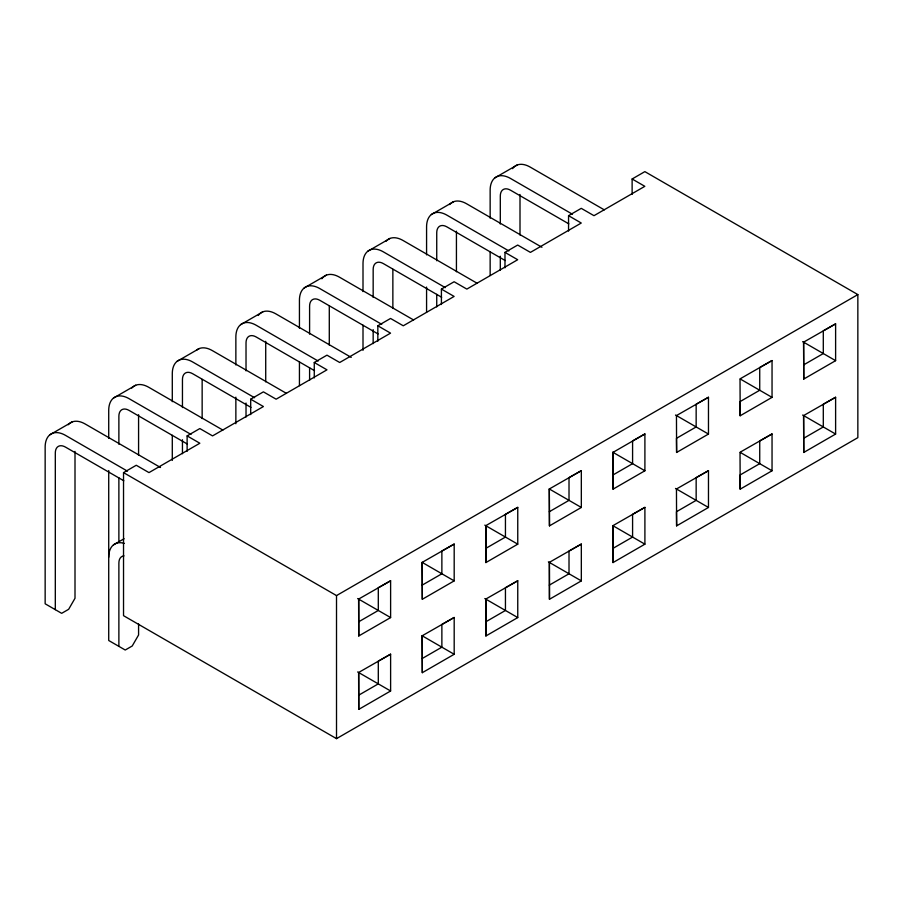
<?xml version="1.0" encoding="UTF-8"?>
<svg xmlns="http://www.w3.org/2000/svg" width="903" height="903" viewBox="0 0 903 903"><rect width="100%" height="100%" fill="white"/><g stroke="black" fill="none" stroke-linecap="round" stroke-linejoin="round"><path stroke-width="1.35" d="M49.913 434.772L72.116 421.949M113.485 398.065L135.687 385.242M177.056 361.358L199.258 348.547M240.627 324.662L262.829 311.84M304.198 287.955L326.401 275.133M367.769 251.26L389.972 238.437M431.341 214.553L453.543 201.73M494.912 177.846L517.114 165.035M632.123 194.416L632.123 178.986L644.866 171.626L857.85 294.592L857.85 437.65L336.514 738.643L123.53 615.677L123.53 472.619L136.263 465.259L148.984 472.608L199.834 443.238L187.124 435.901L187.124 451.331M187.124 435.901L199.834 428.564L212.555 435.901L263.405 406.542L250.695 399.194L250.695 414.624M250.695 399.194L263.405 391.857L276.126 399.194L326.976 369.835L314.267 362.498L314.267 377.928M314.267 362.498L326.976 355.161L339.697 362.498L390.547 333.139L377.838 325.791L377.838 341.221M377.838 325.791L390.547 318.454L403.269 325.791L454.119 296.432L441.409 289.095L441.409 304.514M441.409 289.095L454.119 281.747L466.84 289.095L517.69 259.725L504.98 252.388L504.98 267.819M504.98 252.388L517.69 245.052L530.411 252.388L581.261 223.03L568.551 215.682L568.551 231.112M568.551 215.682L581.261 208.345L593.982 215.682L644.832 186.323L632.123 178.986M113.485 544.881L124.106 538.741M123.53 472.619L336.514 595.585L857.85 294.592M390.615 580.776L358.604 599.095L358.751 635.972L390.615 617.573L390.615 580.776L378.301 587.718L378.301 610.462L358.604 621.84M422.175 562.388L454.186 544.069L454.186 580.877L422.322 599.276L422.175 562.388L422.322 599.276M517.758 507.373L485.746 525.681L485.893 562.569L517.758 544.17L517.758 507.373L505.443 514.315L505.443 537.059L485.746 548.426M549.317 488.986L581.329 470.666L581.329 507.463L549.464 525.873L549.317 488.986L549.464 525.873M613.035 452.369L644.9 433.959L644.9 470.768L613.035 489.166L612.889 452.279L613.035 489.166M708.471 397.264L676.46 415.583L676.607 452.459L708.471 434.061L708.471 397.264L696.157 404.205L696.157 426.95L676.46 438.327L676.607 452.459M740.178 415.764L740.031 378.876L772.042 360.557L772.042 397.365L740.178 415.764L740.031 401.621L759.728 390.243L759.728 367.498L772.042 360.557M803.602 342.169L835.614 323.861L835.614 360.658L803.749 379.057L803.602 342.169L803.749 379.057M422.175 585.133L441.872 573.766L441.872 551.022L454.186 544.069M549.317 511.73L569.014 500.352L569.014 477.608L581.329 470.666M612.889 475.023L632.585 463.657L632.585 440.912L644.9 433.959M803.602 364.914L823.299 353.547L823.299 330.803L835.614 323.861M390.615 654.178L358.604 672.498L358.751 709.386L390.615 690.987L390.615 654.178L378.301 661.12L378.301 683.864L358.604 695.242M422.175 635.791L454.186 617.483L454.186 654.28L422.322 672.679L422.175 635.791L422.322 672.679M517.758 580.776L485.746 599.095L485.893 635.972L517.758 617.573L517.758 580.776L505.443 587.718L505.443 610.462L485.746 621.84M581.329 544.069L549.317 562.388L549.464 599.276L581.329 580.877L581.329 544.069L569.014 551.022L569.014 573.766L549.317 585.133M612.889 525.681L644.9 507.373L644.9 544.17L613.035 562.569L612.889 525.681L613.035 562.569M708.471 470.666L676.46 488.986L676.607 525.873L708.471 507.463L708.471 470.666L696.157 477.608L696.157 500.352L676.46 511.73L676.607 525.873M740.178 489.166L740.031 452.279L772.042 433.959L772.042 470.768L740.178 489.166L740.031 475.023L759.728 463.657L759.728 440.912L772.042 433.959M803.602 415.583L835.614 397.264L835.614 434.061L803.749 452.459L803.602 415.583L803.749 452.459M422.175 658.535L441.872 647.169L441.872 624.424L454.186 617.483M612.889 548.426L632.585 537.059L632.585 514.315L644.9 507.373M803.602 438.327L823.299 426.95L823.299 404.205L835.614 397.264M604.31 209.868L530.196 167.089A28.772 16.615 60 0 0 512.577 168.658M802.665 341.627L835.614 360.658M572.457 214.225L510.5 178.455A28.772 16.615 60 0 0 490.148 190.206L490.148 218.176M568.811 223.854L510.5 190.194A14.403 8.319 60 0 0 500.307 196.075L500.307 224.046M541.947 247.275L466.625 203.785A28.772 16.615 60 0 0 449.626 204.552M740.302 379.034L772.042 397.365M802.665 415.03L835.614 434.061M508.886 250.932L446.929 215.162A28.772 16.615 60 0 0 426.577 226.901L426.577 254.883M505.24 260.561L446.929 226.89A14.403 8.319 60 0 0 436.736 232.771L436.736 260.753M477.168 283.282L403.054 240.491A28.772 16.615 60 0 0 386.055 241.259M675.512 415.03L708.471 434.061M740.302 452.437L772.042 470.768M445.314 287.639L383.357 251.858A28.772 16.615 60 0 0 363.006 263.608L363.006 291.59M441.669 297.268L383.357 263.597A14.403 8.319 60 0 0 373.165 269.478L373.165 297.448M413.597 319.978L339.483 277.187A28.772 16.615 60 0 0 321.863 278.767M613.16 452.437L644.9 470.768M675.512 488.444L708.471 507.463M381.743 324.335L319.786 288.565A28.772 16.615 60 0 0 299.435 300.315L299.435 328.286M378.097 333.963L319.786 300.293A14.403 8.319 60 0 0 309.594 306.173L309.594 334.155M351.233 357.385L275.912 313.894A28.772 16.615 60 0 0 258.292 315.463M549.588 489.144L581.329 507.463M613.16 525.839L644.9 544.17M318.172 361.042L256.215 325.272A28.772 16.615 60 0 0 235.864 337.011L235.864 364.993M314.526 370.67L256.215 337A14.403 8.319 60 0 0 246.022 342.88L246.022 370.862M286.454 393.381L212.34 350.601A28.772 16.615 60 0 0 196.752 349.992M484.798 525.14L517.758 544.17M548.369 561.847L581.329 580.877M254.601 397.738L192.644 361.968A28.772 16.615 60 0 0 172.292 373.718L172.292 401.688M250.955 407.377L192.644 373.707A14.403 8.319 60 0 0 182.451 379.587L182.451 407.558M222.883 430.088L148.769 387.297A28.772 16.615 60 0 0 131.77 388.076M422.446 562.546L454.186 580.877M484.798 598.554L517.758 617.573M191.03 434.445L129.073 398.674A28.772 16.615 60 0 0 108.721 410.425L108.721 438.395M187.384 444.073L129.073 410.402A14.403 8.319 60 0 0 118.88 416.283L118.88 444.265M160.52 467.494L85.198 424.004A28.772 16.615 60 0 0 68.199 424.771M357.656 598.542L390.615 617.573M422.446 635.949L454.186 654.28M127.458 471.152L65.501 435.37A28.772 16.615 60 0 0 45.15 447.12L45.15 603.791L61.664 613.329L68.651 609.299L75.005 598.283L75.005 451.41M123.813 480.78L65.501 447.109A14.403 8.319 60 0 0 55.309 452.99L55.309 609.66M357.656 671.956L390.615 690.987M549.464 562.479L549.464 599.276M520.004 194.495L520.004 235.051M500.307 256.215L500.307 270.211M490.148 251.756L490.148 275.528M485.893 525.772L485.893 562.569M485.893 599.174L485.893 635.972M456.433 231.191L456.433 271.758M436.736 294.322L436.736 306.907M426.577 287.052L426.577 312.235M392.861 269.297L392.861 308.465M373.165 329.629L373.165 343.614M363.006 325.159L363.006 350.341M358.751 599.174L358.751 635.972M358.751 672.577L358.751 709.386M336.514 595.585L336.514 738.643M329.29 305.993L329.29 345.16M309.594 367.724L309.594 380.321M299.435 361.855L299.435 385.637M265.719 341.3L265.719 381.867M246.022 403.031L246.022 417.017M235.864 397.162L235.864 423.744M202.148 379.407L202.148 418.574M182.451 439.738L182.451 453.724M172.292 435.269L172.292 460.44M138.577 414.703L138.577 455.27M138.577 623.883L138.577 634.99L132.222 645.995L125.235 650.025L108.721 640.498L108.721 470.565M118.88 477.834L118.88 542.184M118.88 646.356L118.88 563.1A14.403 8.319 60 0 1 123.971 555.853M108.721 557.23A28.772 16.615 60 0 1 124.377 543.403"/></g></svg>
